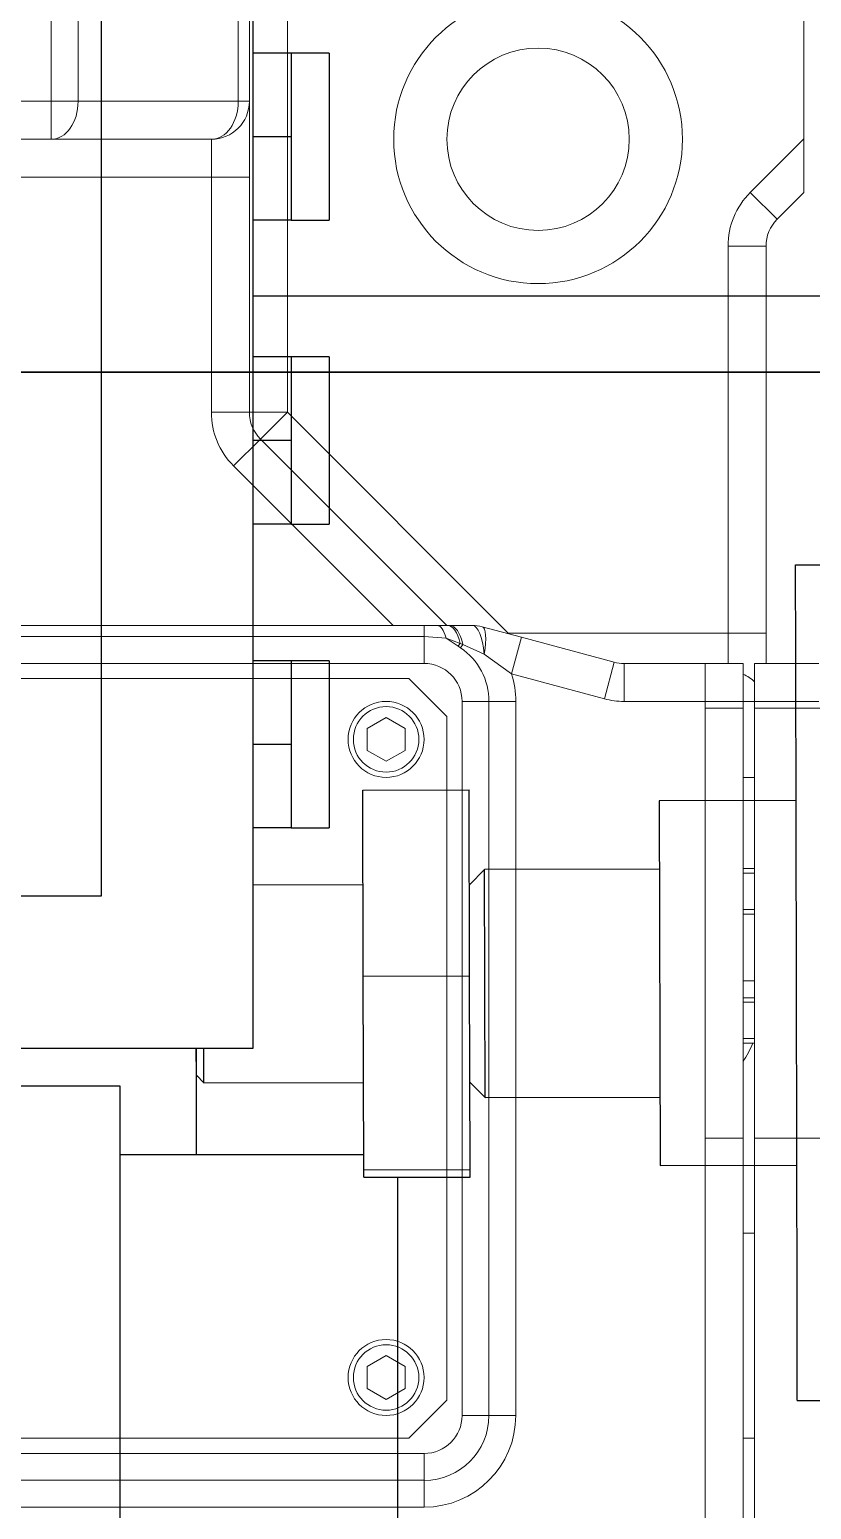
# Model space of a CAD drawing. Header units: millimetres. Extents: x 10462777 to 22643323, y 453826 to 1389191.
# Drawn here: x 11291281 to 11291383.9, y 584284.7 to 584479.5 of the extents above; entities that cross this region are included whole.
import ezdxf

# ---------------------------------------------------------------- set-up
doc = ezdxf.new("R2010")
doc.units = ezdxf.units.MM
doc.header["$LTSCALE"] = 200
doc.header["$MEASUREMENT"] = 0
for name, pattern in [('CENTER', [2, 1.25, -0.25, 0.25, -0.25]), ('CENTER2', [1.125, 0.75, -0.125, 0.125, -0.125]), ('PHANTOM', [2.5, 1.25, -0.25, 0.25, -0.25, 0.25, -0.25])]:
    doc.linetypes.add(name, pattern=pattern)
doc.layers.get('0').update_dxf_attribs({"linetype": 'CONTINUOUS'})
for name, color, linetype in [('1', 1, 'CENTER'), ('2', 2, 'CONTINUOUS'), ('205', 4, 'CONTINUOUS'), ('DV1_DEFAULT', 7, 'CONTINUOUS')]:
    doc.layers.add(name, color=color, linetype=linetype)
doc.layers.add('LAYOUT', color=8, linetype='CONTINUOUS', lineweight=25)

# ---------------------------------------------------------------- blocks, each defined once
blk = doc.blocks.new('r710ic')
at = {"layer": 'DV1_DEFAULT', "color": 7, "linetype": 'Continuous', "lineweight": 0}
for p, q in [((271982.85, 104526.13), (271982.85, 104501.13)), ((271926.28, 104501.13), (271926.28, 104514.73)), ((271920.37, 104501.13), (271920.37, 104509.58)), ((271925.37, 104509.58), (271925.37, 104501.13)), ((271851.3, 104507.63), (271820.49, 104507.63)), ((271858.37, 104500.56), (271851.3, 104507.63)), ((271851.3, 104507.63), (271858.37, 104507.63)), ((271858.37, 104507.63), (271861.9, 104504.09)), ((271861.9, 104504.09), (271858.37, 104500.56)), ((271865.44, 104497.63), (271865.44, 104502.63)), ((271865.44, 104502.63), (271916.37, 104502.63)), ((271916.37, 104497.63), (271916.37, 104502.63)), ((271916.37, 104502.63), (271920.37, 104502.63)), ((271925.37, 104501.13), (271920.37, 104501.13)), ((271925.37, 104501.13), (271925.37, 104499.63)), ((271925.37, 104501.13), (271926.28, 104501.13)), ((271982.85, 104501.13), (271926.28, 104501.13)), ((271935.37, 104499.63), (271935.37, 104501.13)), ((271947.37, 104501.13), (271947.37, 104499.63)), ((271947.98, 104499.63), (271947.98, 104501.13)), ((271952.75, 104499.63), (271952.75, 104501.13)), ((271953.37, 104499.63), (271953.37, 104501.13)), ((271962.15, 104499.63), (271962.15, 104501.13)), ((271964.37, 104501.13), (271964.37, 104499.63)), ((271964.98, 104499.63), (271964.98, 104501.13)), ((271969.75, 104499.63), (271969.75, 104501.13)), ((271970.37, 104499.63), (271970.37, 104501.13)), ((271982.85, 104501.13), (272103.33, 104501.13)), ((271995.37, 104499.63), (271995.37, 104501.13)), ((272022.37, 104499.63), (272022.37, 104501.13)), ((271920.37, 104494.63), (271920.37, 104499.63)), ((271920.37, 104499.63), (271925.37, 104499.63)), ((271925.37, 104499.63), (271925.37, 104494.63)), ((271925.37, 104499.63), (271926.28, 104499.63)), ((271926.28, 104494.63), (271926.28, 104499.63)), ((271926.28, 104499.63), (271982.85, 104499.63)), ((271982.85, 104499.63), (271982.85, 104494.63)), ((272103.33, 104499.63), (271982.85, 104499.63)), ((271916.37, 104497.63), (271865.44, 104497.63)), ((271916.37, 104497.63), (271920.37, 104497.63)), ((271916.37, 104468.7), (271916.37, 104497.63)), ((271920.37, 104483.95), (271920.37, 104494.63)), ((271920.37, 104494.63), (271925.37, 104494.63)), ((271925.37, 104494.63), (271920.37, 104494.63)), ((271925.37, 104494.63), (271926.28, 104494.63)), ((271925.37, 104494.63), (271925.37, 104483.95)), ((271925.37, 104494.63), (271926.28, 104494.63)), ((271982.85, 104494.63), (271926.28, 104494.63)), ((271982.85, 104494.63), (272103.33, 104494.63)), ((271925.37, 104483.95), (271920.37, 104483.95)), ((271916.93, 104470.44), (271920.2, 104482.65)), ((271925.03, 104481.36), (271920.2, 104482.65)), ((271925.03, 104481.36), (271921.76, 104469.15)), ((271915.54, 104465.26), (271916.93, 104470.44)), ((271921.76, 104469.15), (271916.93, 104470.44)), ((271887.3, 104439.63), (271916.37, 104468.7)), ((271921.76, 104469.15), (271919.13, 104465.54)), ((271925.37, 104469.7), (271925.37, 104466.16)), ((271925.37, 104469.7), (272019.37, 104469.7)), ((272019.37, 104469.7), (272019.37, 104466.16)), ((272019.37, 104466.16), (271925.37, 104466.16)), ((271925.37, 104462.63), (271925.37, 104466.16)), ((272019.37, 104466.16), (272019.37, 104462.63)), ((271915.37, 104461.03), (271915.37, 104463.97)), ((271919.13, 104465.54), (271917.88, 104462.72)), ((271917.73, 104462.37), (271917.03, 104460.52)), ((271918.1, 104462.11), (271917.03, 104460.52)), ((271917.88, 104462.72), (271917.73, 104462.37)), ((271917.88, 104462.72), (271918.31, 104462.43)), ((271918.31, 104462.43), (271918.1, 104462.11)), ((271925.37, 104462.63), (272019.37, 104462.63)), ((271890.83, 104436.09), (271915.37, 104460.63)), ((271915.37, 104460.77), (271915.37, 104461.03)), ((271915.37, 104459.36), (271915.37, 104460.77)), ((271917.03, 104460.52), (271916.83, 104457.63)), ((271927.37, 104460.63), (271922.37, 104455.63)), ((272017.37, 104460.63), (271927.37, 104460.63)), ((272022.37, 104455.63), (272017.37, 104460.63)), ((271915.37, 104457.63), (271915.37, 104459.36)), ((271916.83, 104457.63), (271915.37, 104457.63)), ((271915.37, 104337.63), (271915.37, 104457.63)), ((271920.37, 104457.63), (271916.83, 104457.63)), ((271916.83, 104457.63), (271916.83, 104337.63)), ((271920.37, 104337.63), (271920.37, 104457.63)), ((272027.9, 104457.63), (272024.37, 104457.63)), ((272024.37, 104457.63), (272024.37, 104337.63)), ((272027.9, 104337.63), (272027.9, 104457.63)), ((272031.44, 104457.63), (272027.9, 104457.63)), ((272031.44, 104457.63), (272031.44, 104337.63)), ((271922.37, 104455.63), (271922.37, 104339.63)), ((271928.92, 104455.13), (271927.48, 104452.63)), ((271931.81, 104455.13), (271928.92, 104455.13)), ((271933.25, 104452.63), (271931.81, 104455.13)), ((272012.92, 104455.13), (272011.48, 104452.63)), ((272015.81, 104455.13), (272012.92, 104455.13)), ((272017.25, 104452.63), (272015.81, 104455.13)), ((272022.37, 104339.63), (272022.37, 104455.63)), ((271915.37, 104453.56), (271894.37, 104432.56)), ((271927.48, 104452.63), (271928.92, 104450.13)), ((271931.81, 104450.13), (271933.25, 104452.63)), ((272011.48, 104452.63), (272012.92, 104450.13)), ((272015.81, 104450.13), (272017.25, 104452.63)), ((271928.92, 104450.13), (271931.81, 104450.13)), ((272012.92, 104450.13), (272015.81, 104450.13)), ((271818.37, 104439.63), (271887.3, 104439.63)), ((271887.3, 104439.63), (271890.83, 104436.09)), ((271887.3, 104439.63), (271887.3, 104434.63)), ((271894.37, 104432.56), (271890.83, 104436.09)), ((271756.37, 104434.63), (271846.37, 104434.63)), ((271846.37, 104433.16), (271756.37, 104433.16)), ((271846.37, 104433.16), (271846.37, 104434.63)), ((271856.37, 104434.63), (271846.37, 104434.63)), ((271846.37, 104412.09), (271846.37, 104433.16)), ((271856.37, 104429.63), (271856.37, 104434.63)), ((271856.37, 104434.63), (271887.3, 104434.63)), ((271887.3, 104429.63), (271887.3, 104434.63)), ((271856.37, 104429.63), (271851.37, 104429.63)), ((271851.37, 104429.63), (271851.37, 104408.56)), ((271887.3, 104429.63), (271856.37, 104429.63)), ((271856.37, 104429.63), (271856.37, 104338.19)), ((271731.37, 104412.09), (271846.37, 104412.09)), ((271846.37, 104412.09), (271846.37, 104408.56)), ((271846.37, 104408.56), (271731.37, 104408.56)), ((271851.37, 104408.56), (271846.37, 104408.56)), ((271846.37, 104318.33), (271846.37, 104408.56)), ((271851.37, 104408.56), (271851.37, 104328.9))]:
    blk.add_line(p, q, dxfattribs=at)
at = {"layer": 'DV1_DEFAULT', "color": 3, "linetype": 'CENTER2', "lineweight": 0}
blk.add_circle((272041.37, 104232.63), 367.64, dxfattribs=at)
at = {"layer": 'DV1_DEFAULT', "color": 7, "linetype": 'Continuous', "lineweight": 0}
for centre, radius in [((271851.37, 104472.63), 19), ((271851.37, 104472.63), 12), ((271930.37, 104452.63), 5), ((271930.37, 104452.63), 4.31), ((272014.37, 104452.63), 5), ((272014.37, 104452.63), 4.31)]:
    blk.add_circle(centre, radius, dxfattribs=at)
for centre, radius, start, end in [((271865.44, 104507.63), 5, 225, 270), ((271926.37, 104497.63), 5, 135.573, 156.4218), ((271865.44, 104507.63), 10, 225, 270), ((271915.37, 104483.95), 5, 345, 0), ((271915.37, 104483.95), 10, 345, 0), ((271925.37, 104457.63), 12.07, 90, 107.4168), ((272019.37, 104457.63), 12.07, 0, 90), ((271925.37, 104457.63), 8.54, 90, 145.7667), ((272019.37, 104457.63), 8.54, 0, 90), ((271920.37, 104463.97), 5, 165, 180), ((271925.37, 104457.63), 5, 90, 180), ((272019.37, 104457.63), 5, 0, 90), ((271887.3, 104439.63), 5, 270, 315), ((271846.37, 104429.63), 5, 0, 90), ((271887.3, 104439.63), 10, 270, 315)]:
    blk.add_arc(centre, radius, start, end, dxfattribs=at)
for centre, major_axis, ratio, start_param, end_param in [((271962.15, 104487.63), (-17.68, 0), 0.848528, 4.068888, 4.229196), ((271920.37, 104463.97), (4.83, -1.29), 0.252311, 1.896674, 3.141593), ((271920.37, 104463.97), (5, 0), 0.323809, 1.820757, 3.141593), ((271920.37, 104461.03), (5, 0), 0.390746, 2.092064, 3.141593), ((271920.37, 104460.77), (5, 0), 0.376295, 2.127065, 3.141593), ((271915.09, 104463.97), (4.17, -2.76), 0.030919, 0.785877, 0.906238), ((271920.37, 104459.36), (5, 0), 0.311004, 2.302551, 3.141593), ((271846.37, 104429.63), (-5, 0), 0.707107, 3.141593, 4.712389), ((271846.37, 104408.56), (-5, 0), 0.707107, 3.141593, 4.712389)]:
    blk.add_ellipse(centre, major_axis=major_axis, ratio=ratio, start_param=start_param, end_param=end_param, dxfattribs=at)
at = {"layer": 'LAYOUT', "color": 3}
blk.add_circle((272041.37, 104232.63), 2050.12, dxfattribs=at)
blk = doc.blocks.new('A$C7DA30AB0')
at = {"layer": 'LAYOUT', "color": 6, "linetype": 'PHANTOM'}
blk.add_circle((3030.45, 3025.99, 0), 2693.02, dxfattribs=at)

msp = doc.modelspace()

# ---------------------------------------------------------------- linework, layer by layer
at = {"layer": '1', "color": 124, "linetype": 'Continuous'}
for p, q in [((11291389.02012, 584444.43833, 0), (11291310.36522, 584444.43833, 0)), ((11291303.04771, 584341.73464, 0), (11291302.86896, 584341.73464, 0))]:
    msp.add_line(p, q, dxfattribs=at)
at = {"layer": '1', "color": 252, "linetype": 'Continuous'}
msp.add_line((11291302.87505, 584345.43693, 0), (11291302.87505, 584331.43673, 0), dxfattribs=at)
at = {"layer": '2', "color": 172, "linetype": 'Continuous'}
for p, q in [((11291142.87278, 584434.43819, 0), (11291310.96133, 584434.43819, 0)), ((11291422.87676, 584434.43819, 0), (11291254.78821, 584434.43819, 0)), ((11291422.87676, 584434.43819, 0), (11291310.96133, 584434.43819, 0))]:
    msp.add_line(p, q, dxfattribs=at)
at = {"layer": '2', "color": 95, "linetype": 'Continuous'}
for p, q in [((11291172.87321, 584434.43819, 0), (11291291.84895, 584434.43819, 0)), ((11291392.87633, 584434.43819, 0), (11291273.90059, 584434.43819, 0)), ((11291291.84895, 584434.43819, 0), (11291319.03857, 584434.43819, 0)), ((11291319.03857, 584434.43819, 0), (11291420.06595, 584434.43819, 0))]:
    msp.add_line(p, q, dxfattribs=at)
at = {"layer": '205', "color": 252, "linetype": 'Continuous'}
for p, q in [((11291290.37488, 584595.44048, 0), (11291290.37488, 584365.43721, 0)), ((11291310.37516, 584345.43693, 0), (11291310.37516, 584595.44048, 0)), ((11291315.37523, 584476.43879, 0), (11291310.37516, 584476.43879, 0)), ((11291315.37523, 584476.43879, 0), (11291315.37523, 584470.93871, 0)), ((11291320.3753, 584476.43879, 0), (11291315.37523, 584476.43879, 0)), ((11291320.3753, 584476.43879, 0), (11291320.3753, 584465.43863, 0)), ((11291315.37523, 584470.93871, 0), (11291315.37523, 584465.43863, 0)), ((11291315.37523, 584465.43863, 0), (11291310.37516, 584465.43863, 0)), ((11291315.37523, 584465.43863, 0), (11291315.37523, 584459.93855, 0)), ((11291320.3753, 584465.43863, 0), (11291320.3753, 584454.43847, 0)), ((11291315.37523, 584459.93855, 0), (11291315.37523, 584454.43847, 0)), ((11291315.37523, 584454.43847, 0), (11291310.37516, 584454.43847, 0)), ((11291315.37523, 584454.43847, 0), (11291320.3753, 584454.43847, 0)), ((11291315.37523, 584436.43822, 0), (11291310.37516, 584436.43822, 0)), ((11291315.37523, 584436.43822, 0), (11291315.37523, 584430.93814, 0)), ((11291320.3753, 584436.43822, 0), (11291315.37523, 584436.43822, 0)), ((11291320.3753, 584436.43822, 0), (11291320.3753, 584425.43806, 0)), ((11291315.37523, 584430.93814, 0), (11291315.37523, 584425.43806, 0)), ((11291315.37523, 584425.43806, 0), (11291310.37516, 584425.43806, 0)), ((11291315.37523, 584425.43806, 0), (11291315.37523, 584419.93798, 0)), ((11291320.3753, 584425.43806, 0), (11291320.3753, 584414.43791, 0)), ((11291315.37523, 584419.93798, 0), (11291315.37523, 584414.43791, 0)), ((11291315.37523, 584414.43791, 0), (11291310.37516, 584414.43791, 0)), ((11291315.37523, 584414.43791, 0), (11291320.3753, 584414.43791, 0)), ((11291381.76097, 584409.05726, 0), (11291413.76135, 584409.12453, 0)), ((11291381.78619, 584397.05712, 0), (11291381.76097, 584409.05726, 0)), ((11291315.37523, 584396.43765, 0), (11291310.37516, 584396.43765, 0)), ((11291315.37523, 584396.43765, 0), (11291315.37523, 584390.93757, 0)), ((11291320.3753, 584396.43765, 0), (11291315.37523, 584396.43765, 0)), ((11291320.3753, 584396.43765, 0), (11291320.3753, 584385.43749, 0)), ((11291381.96696, 584311.05609, 0), (11291381.78619, 584397.05712, 0)), ((11291315.37523, 584390.93757, 0), (11291315.37523, 584385.43749, 0)), ((11291315.37523, 584385.43749, 0), (11291310.37516, 584385.43749, 0)), ((11291315.37523, 584385.43749, 0), (11291315.37523, 584379.93742, 0)), ((11291320.3753, 584385.43749, 0), (11291320.3753, 584374.43734, 0)), ((11291315.37523, 584379.93742, 0), (11291315.37523, 584374.43734, 0)), ((11291324.82233, 584379.41915, 0), (11291338.8225, 584379.44858, 0)), ((11291324.8738, 584354.93054, 0), (11291324.82233, 584379.41915, 0)), ((11291338.87397, 584354.95997, 0), (11291338.8225, 584379.44858, 0)), ((11291381.82613, 584378.05689, 0), (11291363.82591, 584378.01906, 0)), ((11291363.82591, 584378.01906, 0), (11291363.92681, 584330.01848, 0)), ((11291315.37523, 584374.43734, 0), (11291310.37516, 584374.43734, 0)), ((11291315.37523, 584374.43734, 0), (11291320.3753, 584374.43734, 0)), ((11291340.84456, 584368.97061, 0), (11291338.84874, 584366.96638, 0)), ((11291363.84483, 584369.01895, 0), (11291340.84456, 584368.97061, 0)), ((11291340.90761, 584338.97025, 0), (11291340.84456, 584368.97061, 0)), ((11291324.84857, 584366.93695, 0), (11291310.37535, 584366.90653, 0)), ((11291290.37488, 584365.43721, 0), (11290930.36976, 584365.43721, 0)), ((11291324.8738, 584354.93054, 0), (11291338.87397, 584354.95997, 0)), ((11291324.92737, 584329.44819, 0), (11291324.8738, 584354.93054, 0)), ((11291338.92753, 584329.47761, 0), (11291338.87397, 584354.95997, 0)), ((11291257.06159, 584345.43693, 0), (11291310.37516, 584345.43693, 0)), ((11291302.90085, 584341.89041, 0), (11291302.8934, 584345.43772, 0)), ((11291303.90297, 584340.8925, 0), (11291303.89341, 584345.43712, 0)), ((11291302.90085, 584341.89041, 0), (11291303.90297, 584340.8925, 0)), ((11291292.87491, 584340.43686, 0), (11291266.71204, 584340.43686, 0)), ((11291292.87491, 584230.43529, 0), (11291292.87491, 584340.43686, 0)), ((11291303.90297, 584340.8925, 0), (11291324.90267, 584340.93664, 0)), ((11291338.90339, 584340.96607, 0), (11291340.90761, 584338.97025, 0)), ((11291340.90761, 584338.97025, 0), (11291363.90789, 584339.01859, 0)), ((11291292.87296, 584331.43673, 0), (11291324.92224, 584331.43673, 0)), ((11291363.92681, 584330.01848, 0), (11291381.92702, 584330.05632, 0)), ((11291324.92737, 584329.44819, 0), (11291338.92753, 584329.47761, 0)), ((11291324.92945, 584328.45444, 0), (11291324.92737, 584329.44819, 0)), ((11291324.92945, 584328.45444, 0), (11291338.92962, 584328.48386, 0)), ((11291329.37543, 584328.46325, 0), (11291329.37543, 584281.43602, 0)), ((11291338.92962, 584328.48386, 0), (11291338.92753, 584329.47761, 0)), ((11291381.99218, 584299.05594, 0), (11291381.96696, 584311.05609, 0)), ((11291381.99218, 584299.05594, 0), (11291413.99257, 584299.12321, 0))]:
    msp.add_line(p, q, dxfattribs=at)

# ---------------------------------------------------------------- block references
at = {"ltscale": 10}
msp.add_blockref('A$C7DA30AB0', (11285684.40366, 580408.4363), dxfattribs=at)
at = {"layer": 'LAYOUT', "color": 2, "rotation": 270}
msp.add_blockref('r710ic', (11186875.24796, 856316.46559, 0), dxfattribs=at)

doc.saveas('drawing.dxf')
